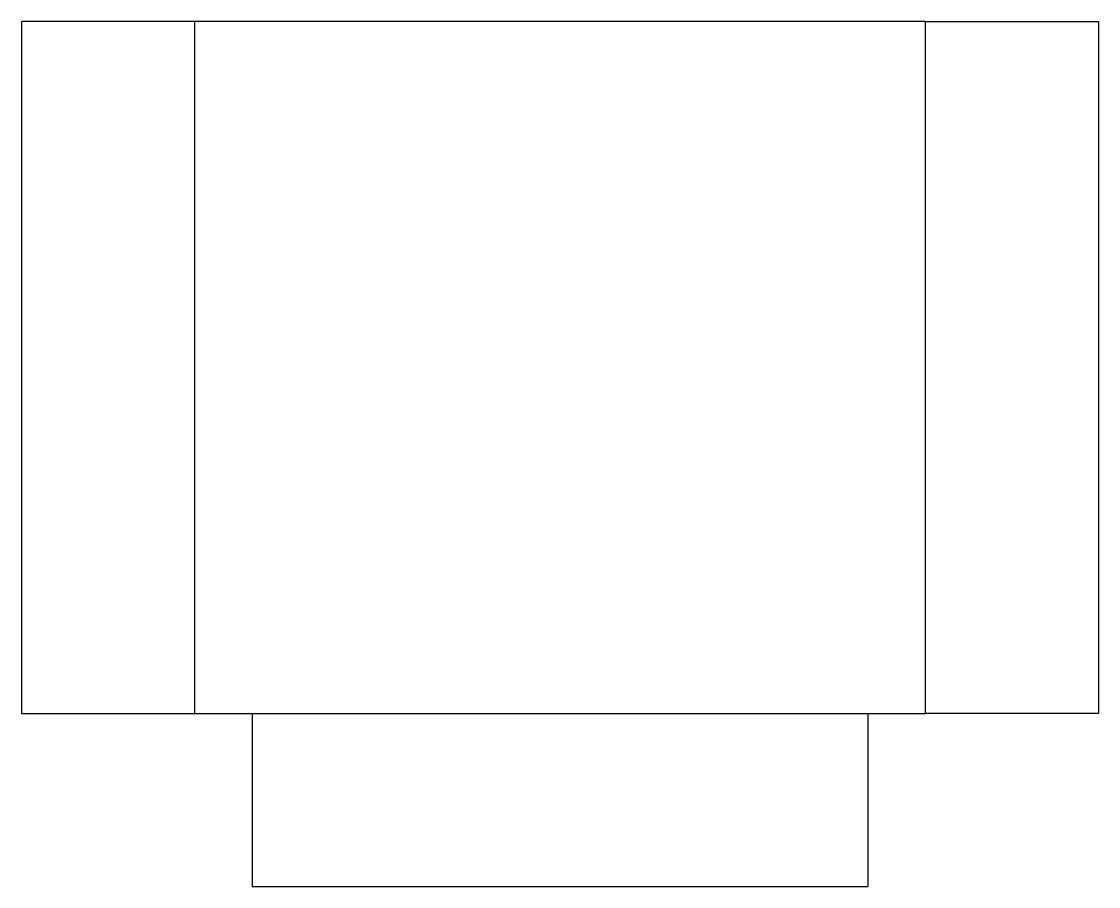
# Model space of a CAD drawing. Header units: millimetres. Extents: x -12 to 44, y -12 to 33.
import ezdxf

# ---------------------------------------------------------------- set-up
doc = ezdxf.new("R2010")
doc.units = ezdxf.units.MM

msp = doc.modelspace()

# ---------------------------------------------------------------- linework, layer by layer
for p, q in [((-3, 33), (-12, 33)), ((-12, 33), (-12, -3)), ((35, 33), (44, 33)), ((44, 33), (44, -3)), ((-12, -3), (-3, -3)), ((0, -3), (0, -12)), ((32, -3), (32, -12)), ((44, -3), (35, -3)), ((0, -12), (32, -12))]:
    msp.add_line(p, q)
msp.add_lwpolyline([(-3, -3), (35, -3), (35, 33), (-3, 33)], close=True)

doc.saveas('drawing.dxf')
